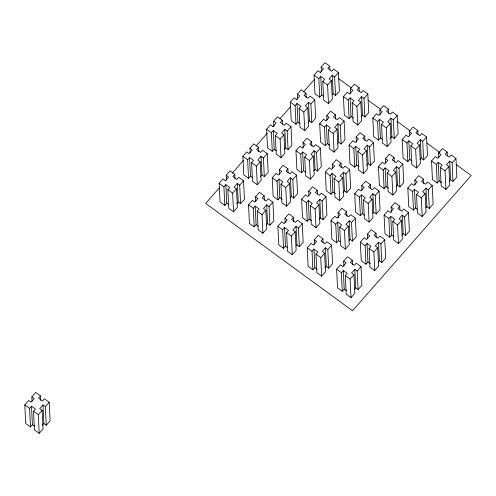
<?xml version="1.0" encoding="UTF-8"?>
<svg xmlns="http://www.w3.org/2000/svg" width="496" height="496" viewBox="0 0 496 496"><rect width="100%" height="100%" fill="white"/><g stroke="black" fill="none" stroke-linecap="round" stroke-linejoin="round"><path stroke-width="0.74" d="M42.966 404.934L43.877 423.522L46.258 425.264L45.347 406.677L42.966 404.934L39.761 408.592L42.141 410.335L43.053 428.922L39.203 433.306L34.441 429.827L33.53 411.24L35.458 409.045L31.484 406.143L32.395 424.731L30.473 426.926L25.711 423.441L24.8 404.854L28.65 400.47L31.031 402.213L34.236 398.555L31.856 396.812L35.706 392.429L40.467 395.907L40.684 400.371M237.311 183.408L238.216 201.996L240.597 203.738L239.692 185.151L237.311 183.408L234.1 187.066L236.48 188.802L237.392 207.39L233.542 211.78L228.78 208.295L227.875 189.708L229.797 187.519L225.829 184.617L226.734 203.205L224.812 205.394L220.05 201.915L219.139 183.328L222.989 178.938L225.37 180.68L228.575 177.029L226.195 175.286L230.045 170.897L234.806 174.381L235.023 178.839M261.039 156.358L261.95 174.945L264.331 176.688L263.419 158.1L261.039 156.358L257.833 160.016L260.214 161.752L261.125 180.339L257.275 184.729L252.514 181.245L251.602 162.657L253.53 160.468L249.556 157.567L250.468 176.148L248.546 178.343L243.784 174.865L242.873 156.277L246.723 151.888L249.104 153.63L252.309 149.972L249.928 148.236L253.778 143.846L258.54 147.331L258.757 151.788M284.772 129.307L285.684 147.895L288.064 149.631L287.153 131.049L284.772 129.307L281.567 132.959L283.948 134.701L284.853 153.289L281.009 157.678L276.241 154.194L275.336 135.606L277.258 133.412L273.29 130.51L274.201 149.098L272.273 151.292L267.511 147.814L266.606 129.227L270.45 124.837L272.831 126.579L276.043 122.921L273.662 121.185L277.506 116.796L282.267 120.28L282.453 123.994M308.506 102.257L309.411 120.844L311.792 122.58L310.887 103.999L308.506 102.257L305.294 105.908L307.675 107.651L308.586 126.238L304.736 130.622L299.975 127.143L299.069 108.556L300.991 106.361L297.023 103.459L297.929 122.047L296.007 124.242L291.245 120.757L290.334 102.176L294.184 97.786L296.565 99.529L299.77 95.871L297.389 94.128L301.239 89.745L306.001 93.223L306.218 97.687M332.233 75.206L333.145 93.787L335.525 95.53L334.614 76.942L332.233 75.206L329.028 78.858L331.409 80.6L332.32 99.188L328.47 103.571L323.708 100.093L322.797 81.505L324.719 79.31L320.751 76.409L321.662 94.996L319.74 97.191L314.972 93.707L314.067 75.119L317.917 70.736L320.298 72.478L323.504 68.82L321.123 67.078L324.973 62.694L329.735 66.173L329.914 69.893M219.449 187.748L205.697 203.422L352.544 310.769L471.2 175.516L456.202 164.554M225.562 180.786L226.579 179.62M232.178 173.234L243.381 160.468M256.116 145.954L267.319 133.182M272.918 126.796L273.941 125.637M280.048 118.668L290.743 106.479M296.856 99.51L297.873 98.351M303.478 91.965L314.681 79.193M320.28 72.813L321.811 71.071M30.473 426.926L29.562 408.338L31.484 406.143M40.467 395.907L38.539 398.102L42.513 401.004L44.435 398.809L49.197 402.293L50.108 420.881L46.258 425.264M224.812 205.394L223.901 186.806L225.829 184.617M234.806 174.381L232.884 176.576L236.852 179.478L238.774 177.283L243.536 180.761L244.447 199.349L240.597 203.738M248.546 178.343L247.634 159.755L249.556 157.567M258.54 147.331L256.612 149.519L260.586 152.421L262.508 150.232L267.27 153.71L268.181 172.298L264.331 176.688M272.273 151.292L271.368 132.705L273.29 130.51M282.267 120.28L280.345 122.469L284.313 125.37L286.242 123.182L291.003 126.66L291.908 145.247L288.064 149.631M296.007 124.242L295.095 105.654L297.023 103.459M306.001 93.223L304.079 95.418L308.047 98.32L309.969 96.125L314.731 99.609L315.642 118.197L311.792 122.58M319.74 97.191L318.829 78.604L320.751 76.409M329.735 66.173L327.806 68.367L331.774 71.269L333.703 69.074L338.464 72.559L339.376 91.146L335.525 95.53M39.203 433.306L38.291 414.718L42.141 410.335M45.347 406.677L49.197 402.293M233.542 211.78L232.636 193.192L236.48 188.802M239.692 185.151L243.536 180.761M257.275 184.729L256.364 166.141L260.214 161.752M263.419 158.1L267.27 153.71M281.009 157.678L280.097 139.091L283.948 134.701M287.153 131.049L291.003 126.66M304.736 130.622L303.831 112.04L307.675 107.651M310.887 103.999L314.731 99.609M328.47 103.571L327.558 84.99L331.409 80.6M334.614 76.942L338.464 72.559M42.501 425.091L43.877 423.522M236.846 203.565L238.216 201.996M260.574 176.508L261.95 174.945M284.307 149.457L285.684 147.895M308.035 122.407L309.411 120.844M332.227 94.835L333.145 93.787M266.681 204.879L267.586 223.467L269.967 225.209L269.061 206.621L266.681 204.879L263.469 208.537L265.85 210.273L266.761 228.861L262.911 233.25L258.149 229.766L257.238 211.178L259.166 208.99L255.198 206.088L256.103 224.669L254.181 226.864L249.42 223.386L248.508 204.798L252.359 200.409L254.739 202.151L257.945 198.493L255.564 196.757L259.414 192.367L264.176 195.852L264.393 200.31M290.408 177.828L291.319 196.416L293.7 198.152L292.789 179.571L290.408 177.828L287.203 181.48L289.583 183.222L290.495 201.81L286.645 206.2L281.883 202.715L280.972 184.128L282.894 181.933L278.926 179.031L279.837 197.619L277.915 199.814L273.147 196.335L272.242 177.748L276.092 173.358L278.473 175.1L281.678 171.442L279.298 169.706L283.148 165.317L287.909 168.801L288.089 172.515M314.142 150.778L315.047 169.365L317.428 171.101L316.522 152.514L314.142 150.778L310.936 154.43L313.317 156.172L314.222 174.759L310.378 179.143L305.61 175.665L304.705 157.077L306.627 154.882L302.659 151.981L303.571 170.568L301.642 172.763L296.881 169.279L295.976 150.697L299.82 146.308L302.2 148.05L305.412 144.392L303.025 142.65L306.875 138.266L311.637 141.744L311.854 146.208M337.869 123.727L338.78 142.309L341.161 144.051L340.256 125.463L337.869 123.727L334.664 127.379L337.044 129.121L337.956 147.709L334.106 152.092L329.344 148.614L328.433 130.026L330.361 127.832L326.393 124.93L327.298 143.518L325.376 145.712L320.614 142.228L319.703 123.64L323.553 119.257L325.934 120.999L329.139 117.341L326.759 115.599L330.609 111.216L335.37 114.694L335.587 119.158M361.603 96.67L362.514 115.258L364.895 117L363.983 98.413L361.603 96.67L358.397 100.328L360.778 102.071L361.689 120.658L357.839 125.042L353.078 121.563L352.166 102.976L354.088 100.781L350.12 97.879L351.032 116.467L349.11 118.662L344.342 115.177L343.437 96.59L347.281 92.206L349.668 93.949L352.873 90.291L350.492 88.548L354.336 84.165L359.104 87.643L359.284 91.363M254.181 226.864L253.27 208.277L255.198 206.088M264.176 195.852L262.254 198.04L266.222 200.942L268.144 198.753L272.905 202.232L273.817 220.819L269.967 225.209M277.915 199.814L277.004 181.226L278.926 179.031M287.909 168.801L285.981 170.99L289.949 173.891L291.877 171.703L296.639 175.181L297.55 193.769L293.7 198.152M301.642 172.763L300.737 154.175L302.659 151.981M311.637 141.744L309.715 143.939L313.683 146.841L315.605 144.646L320.373 148.13L321.278 166.718L317.428 171.101M325.376 145.712L324.465 127.125L326.393 124.93M335.37 114.694L333.448 116.889L337.416 119.79L339.338 117.595L344.1 121.08L345.011 139.667L341.161 144.051M349.11 118.662L348.198 100.074L350.12 97.879M359.104 87.643L357.176 89.838L361.144 92.74L363.072 90.545L367.834 94.029L368.739 112.617L364.895 117M262.911 233.25L262.006 214.663L265.85 210.273M269.061 206.621L272.905 202.232M286.645 206.2L285.733 187.612L289.583 183.222M292.789 179.571L296.639 175.181M310.378 179.143L309.467 160.561L313.317 156.172M316.522 152.514L320.373 148.13M334.106 152.092L333.2 133.511L337.044 129.121M340.256 125.463L344.1 121.08M357.839 125.042L356.928 106.454L360.778 102.071M363.983 98.413L367.834 94.029M266.209 225.029L267.586 223.467M289.943 197.978L291.319 196.416M313.677 170.928L315.047 169.365M337.404 143.877L338.78 142.309M361.138 116.827L362.514 115.258M296.044 226.35L296.955 244.937L299.336 246.673L298.431 228.092L296.044 226.35L292.838 230.001L295.219 231.744L296.131 250.331L292.28 254.721L287.519 251.236L286.607 232.649L288.536 230.454L284.568 227.552L285.473 246.14L283.551 248.335L278.789 244.85L277.878 226.269L281.728 221.879L284.109 223.622L287.314 219.964L284.933 218.228L288.784 213.838L293.545 217.322L293.762 221.78M319.777 199.299L320.689 217.887L323.07 219.623L322.158 201.035L319.777 199.299L316.572 202.951L318.953 204.693L319.864 223.281L316.014 227.664L311.252 224.186L310.341 205.598L312.263 203.403L308.295 200.502L309.206 219.089L307.284 221.284L302.517 217.8L301.611 199.218L305.455 194.829L307.842 196.571L311.048 192.913L308.667 191.171L312.511 186.787L317.279 190.266L317.459 193.986M343.511 172.248L344.416 190.83L346.797 192.572L345.892 173.984L343.511 172.248L340.299 175.9L342.686 177.642L343.592 196.23L339.741 200.613L334.98 197.135L334.075 178.548L335.997 176.353L332.029 173.451L332.94 192.039L331.012 194.234L326.25 190.749L325.339 172.162L329.189 167.778L331.57 169.52L334.775 165.862L332.394 164.12L336.245 159.737L341.006 163.215L341.223 167.679M367.238 145.192L368.15 163.779L370.531 165.521L369.619 146.934L367.238 145.192L364.033 148.85L366.414 150.592L367.325 169.179L363.475 173.563L358.713 170.085L357.802 151.497L359.73 149.302L355.762 146.401L356.667 164.988L354.745 167.183L349.984 163.699L349.072 145.111L352.923 140.728L355.303 142.47L358.509 138.812L356.128 137.07L359.978 132.686L364.74 136.164L364.957 140.628M390.972 118.141L391.883 136.729L394.264 138.471L393.353 119.883L390.972 118.141L387.767 121.799L390.147 123.541L391.053 142.129L387.209 146.512L382.447 143.034L381.536 124.446L383.458 122.252L379.49 119.35L380.401 137.938L378.473 140.132L373.711 136.648L372.806 118.06L376.65 113.677L379.031 115.413L382.242 111.761L379.862 110.019L383.706 105.636L388.473 109.114L388.69 113.578M283.551 248.335L282.639 229.747L284.568 227.552M293.545 217.322L291.623 219.511L295.591 222.413L297.513 220.218L302.275 223.702L303.186 242.29L299.336 246.673M307.284 221.284L306.373 202.697L308.295 200.502M317.279 190.266L315.351 192.46L319.319 195.362L321.247 193.167L326.008 196.652L326.914 215.239L323.07 219.623M331.012 194.234L330.107 175.646L332.029 173.451M341.006 163.215L339.084 165.41L343.052 168.311L344.974 166.117L349.742 169.601L350.647 188.189L346.797 192.572M354.745 167.183L353.834 148.595L355.762 146.401M364.74 136.164L362.818 138.359L366.786 141.261L368.708 139.066L373.469 142.55L374.381 161.138L370.531 165.521M378.473 140.132L377.568 121.545L379.49 119.35M388.473 109.114L386.545 111.309L390.513 114.21L392.441 112.015L397.203 115.5L398.108 134.081L394.264 138.471M292.28 254.721L291.375 236.133L295.219 231.744M298.431 228.092L302.275 223.702M316.014 227.664L315.103 209.083L318.953 204.693M322.158 201.035L326.008 196.652M339.741 200.613L338.836 182.026L342.686 177.642M345.892 173.984L349.742 169.601M363.475 173.563L362.564 154.975L366.414 150.592M369.619 146.934L373.469 142.55M387.209 146.512L386.297 127.925L390.147 123.541M393.353 119.883L397.203 115.5M296.038 245.979L296.955 244.937M319.312 219.449L320.689 217.887M343.046 192.398L344.416 190.83M366.773 165.348L368.15 163.779M390.507 138.297L391.883 136.729M325.413 247.82L326.325 266.402L328.705 268.144L327.794 249.556L325.413 247.82L322.208 251.472L324.589 253.214L325.5 271.802L321.65 276.185L316.888 272.707L315.977 254.119L317.905 251.925L313.937 249.023L314.842 267.611L312.92 269.805L308.159 266.321L307.247 247.74L311.097 243.35L313.478 245.092L316.684 241.434L314.303 239.692L318.153 235.309L322.915 238.787L323.094 242.507M349.147 220.77L350.058 239.351L352.439 241.093L351.528 222.506L349.147 220.77L345.941 224.421L348.322 226.164L349.227 244.751L345.383 249.135L340.622 245.656L339.71 227.069L341.632 224.874L337.664 221.972L338.576 240.56L336.648 242.755L331.886 239.27L330.981 220.683L334.825 216.299L337.206 218.042L340.417 214.384L338.036 212.641L341.88 208.258L346.648 211.736L346.865 216.2M372.88 193.713L373.786 212.3L376.166 214.043L375.261 195.455L372.88 193.713L369.669 197.371L372.05 199.113L372.961 217.701L369.111 222.084L364.349 218.606L363.444 200.018L365.366 197.823L361.398 194.922L362.303 213.509L360.381 215.704L355.62 212.22L354.708 193.632L358.558 189.249L360.939 190.991L364.145 187.333L361.764 185.591L365.614 181.207L370.376 184.686L370.555 188.406M396.608 166.662L397.519 185.25L399.9 186.992L398.989 168.404L396.608 166.662L393.402 170.32L395.783 172.062L396.695 190.65L392.844 195.033L388.083 191.555L387.171 172.968L389.1 170.773L385.125 167.871L386.037 186.459L384.115 188.654L379.353 185.169L378.442 166.582L382.292 162.198L384.673 163.934L387.878 160.282L385.497 158.54L389.348 154.157L394.109 157.635L394.326 162.099M420.341 139.612L421.253 158.199L423.634 159.941L422.722 141.354L420.341 139.612L417.136 143.27L419.517 145.012L420.422 163.593L416.578 167.983L411.816 164.498L410.905 145.917L412.827 143.722L408.859 140.821L409.77 159.408L407.842 161.597L403.081 158.119L402.175 139.531L406.019 135.148L408.4 136.884L411.612 133.232L409.231 131.49L413.075 127.1L417.837 130.584L418.023 134.304M312.92 269.805L312.009 251.218L313.937 249.023M322.915 238.787L320.993 240.982L324.961 243.883L326.883 241.688L331.644 245.173L332.556 263.76L328.705 268.144M336.648 242.755L335.742 224.167L337.664 221.972M346.648 211.736L344.72 213.931L348.688 216.833L350.616 214.638L355.378 218.122L356.283 236.71L352.439 241.093M360.381 215.704L359.476 197.117L361.398 194.922M370.376 184.686L368.454 186.88L372.422 189.782L374.344 187.587L379.105 191.072L380.017 209.659L376.166 214.043M384.115 188.654L383.203 170.066L385.125 167.871M394.109 157.635L392.181 159.83L396.155 162.731L398.077 160.537L402.839 164.021L403.75 182.602L399.9 186.992M407.842 161.597L406.937 143.015L408.859 140.821M417.837 130.584L415.915 132.779L419.883 135.681L421.811 133.486L426.572 136.964L427.478 155.552L423.634 159.941M321.65 276.185L320.738 257.604L324.589 253.214M327.794 249.556L331.644 245.173M345.383 249.135L344.472 230.547L348.322 226.164M351.528 222.506L355.378 218.122M369.111 222.084L368.206 203.496L372.05 199.113M375.261 195.455L379.105 191.072M392.844 195.033L391.933 176.446L395.783 172.062M398.989 168.404L402.839 164.021M416.578 167.983L415.667 149.395L419.517 145.012M422.722 141.354L426.572 136.964M324.948 267.97L326.325 266.402M349.141 240.399L350.058 239.351M372.868 213.348L373.786 212.3M396.143 186.818L397.519 185.25M419.876 159.768L421.253 158.199M354.783 269.291L355.694 287.872L358.075 289.614L357.163 271.027L354.783 269.291L351.577 272.943L353.958 274.685L354.869 293.272L351.019 297.656L346.258 294.178L345.346 275.59L347.274 273.395L343.3 270.494L344.212 289.081L342.29 291.276L337.528 287.792L336.617 269.204L340.467 264.821L342.848 266.563L346.053 262.905L343.672 261.163L347.522 256.779L352.284 260.257L352.501 264.721M378.516 242.234L379.428 260.822L381.808 262.564L380.897 243.976L378.516 242.234L375.311 245.892L377.692 247.634L378.597 266.222L374.753 270.605L369.991 267.127L369.08 248.539L371.002 246.345L367.034 243.443L367.945 262.031L366.017 264.225L361.255 260.741L360.35 242.153L364.194 237.77L366.575 239.512L369.787 235.854L367.406 234.112L371.25 229.729L376.011 233.207L376.235 237.671M402.25 215.183L403.155 233.771L405.536 235.513L404.631 216.926L402.25 215.183L399.038 218.841L401.419 220.584L402.33 239.171L398.48 243.555L393.719 240.07L392.813 221.489L394.735 219.294L390.767 216.392L391.673 234.98L389.751 237.175L384.989 233.69L384.078 215.103L387.928 210.719L390.309 212.455L393.514 208.804L391.133 207.061L394.983 202.672L399.745 206.156L399.925 209.876M425.977 188.133L426.889 206.72L429.269 208.463L428.358 189.875L425.977 188.133L422.772 191.791L425.153 193.533L426.064 212.114L422.214 216.504L417.452 213.02L416.541 194.438L418.469 192.243L414.495 189.342L415.406 207.929L413.484 210.118L408.723 206.64L407.811 188.052L411.661 183.669L414.042 185.405L417.248 181.753L414.867 180.011L418.717 175.621L423.479 179.106L423.696 183.563M449.711 161.082L450.616 179.67L453.003 181.412L452.092 162.824L449.711 161.082L446.505 164.74L448.886 166.476L449.791 185.064L445.947 189.453L441.18 185.969L440.274 167.381L442.196 165.193L438.228 162.291L439.14 180.879L437.212 183.067L432.45 179.589L431.545 161.002L435.389 156.612L437.77 158.354L440.981 154.702L438.6 152.96L442.444 148.571L447.206 152.055L447.392 155.769M342.29 291.276L341.378 272.688L343.3 270.494M352.284 260.257L350.356 262.452L354.33 265.354L356.252 263.159L361.014 266.643L361.925 285.231L358.075 289.614M366.017 264.225L365.112 245.638L367.034 243.443M376.011 233.207L374.089 235.402L378.057 238.303L379.986 236.108L384.747 239.593L385.652 258.174L381.808 262.564M389.751 237.175L388.839 218.587L390.767 216.392M399.745 206.156L397.823 208.351L401.791 211.253L403.713 209.058L408.475 212.542L409.386 231.124L405.536 235.513M413.484 210.118L412.573 191.537L414.495 189.342M423.479 179.106L421.55 181.3L425.518 184.202L427.447 182.007L432.208 185.485L433.12 204.073L429.269 208.463M437.212 183.067L436.306 164.48L438.228 162.291M447.206 152.055L445.284 154.25L449.252 157.151L451.174 154.957L455.942 158.435L456.847 177.022L453.003 181.412M351.019 297.656L350.108 279.068L353.958 274.685M357.163 271.027L361.014 266.643M374.753 270.605L373.841 252.018L377.692 247.634M380.897 243.976L384.747 239.593M398.48 243.555L397.575 224.967L401.419 220.584M404.631 216.926L408.475 212.542M422.214 216.504L421.302 197.916L425.153 193.533M428.358 189.875L432.208 185.485M445.947 189.453L445.036 170.866L448.886 166.476M452.092 162.824L455.942 158.435M354.318 289.441L355.694 287.872M378.051 262.39L379.428 260.822M401.785 235.34L403.155 233.771M425.971 207.762L426.889 206.72M449.246 181.238L450.616 179.67M338.725 78.672L351.224 87.811M368.094 100.142L380.593 109.281M396.843 121.154L409.963 130.746M426.833 143.084L439.958 152.675M314.067 75.119L318.829 78.604M322.797 81.505L327.558 84.99M343.437 96.59L348.198 100.074M352.166 102.976L356.928 106.454M372.806 118.06L377.568 121.545M381.536 124.446L386.297 127.925M402.175 139.531L406.937 143.015M410.905 145.917L415.667 149.395M431.545 161.002L436.306 164.48M440.274 167.381L445.036 170.866M321.662 94.996L323.361 96.243M351.032 116.467L353.301 118.122M380.401 137.938L382.67 139.593M409.77 159.408L412.04 161.064M439.14 180.879L441.403 182.534M290.334 102.176L295.095 105.654M299.069 108.556L303.831 112.04M319.703 123.64L324.465 127.125M328.433 130.026L333.2 133.511M349.072 145.111L353.834 148.595M357.802 151.497L362.564 154.975M378.442 166.582L383.203 170.066M387.171 172.968L391.933 176.446M407.811 188.052L412.573 191.537M416.541 194.438L421.302 197.916M297.929 122.047L299.634 123.293M327.298 143.518L329.567 145.173M356.667 164.988L358.937 166.644M386.037 186.459L388.306 188.114M415.406 207.929L417.105 209.169M266.606 129.227L271.368 132.705M275.336 135.606L280.097 139.091M295.976 150.697L300.737 154.175M304.705 157.077L309.467 160.561M325.339 172.162L330.107 175.646M334.075 178.548L338.836 182.026M354.708 193.632L359.476 197.117M363.444 200.018L368.206 203.496M384.078 215.103L388.839 218.587M392.813 221.489L397.575 224.967M274.201 149.098L276.464 150.759M303.571 170.568L305.834 172.23M332.94 192.039L335.203 193.694M362.303 213.509L364.572 215.165M391.673 234.98L393.378 236.22M242.873 156.277L247.634 159.755M251.602 162.657L256.364 166.141M272.242 177.748L277.004 181.226M280.972 184.128L285.733 187.612M301.611 199.218L306.373 202.697M310.341 205.598L315.103 209.083M330.981 220.683L335.742 224.167M339.71 227.069L344.472 230.547M360.35 242.153L365.112 245.638M369.08 248.539L373.841 252.018M250.468 176.148L252.737 177.81M279.837 197.619L282.106 199.28M309.206 219.089L311.476 220.751M338.576 240.56L340.275 241.806M367.945 262.031L370.214 263.686M219.139 183.328L223.901 186.806M227.875 189.708L232.636 193.192M248.508 204.798L253.27 208.277M257.238 211.178L262.006 214.663M277.878 226.269L282.639 229.747M286.607 232.649L291.375 236.133M307.247 247.74L312.009 251.218M315.977 254.119L320.738 257.604M336.617 269.204L341.378 272.688M345.346 275.59L350.108 279.068M226.734 203.205L229.003 204.86M256.103 224.669L258.373 226.331M285.473 246.14L287.178 247.386M314.842 267.611L317.111 269.272M344.212 289.081L346.481 290.737M24.8 404.854L29.562 408.338M33.53 411.24L38.291 414.718M32.395 424.731L34.664 426.386M438.6 152.96L438.817 157.418M414.867 180.011L415.084 184.469M409.231 131.49L409.448 135.947M391.133 207.061L391.387 212.263M385.497 158.54L385.714 163.004M379.862 110.019L380.079 114.483M367.406 234.112L367.623 238.576M361.764 185.591L361.981 190.055M356.128 137.07L356.382 142.278M350.492 88.548L350.746 93.756M343.672 261.163L343.926 266.371M338.036 212.641L338.291 217.849M332.394 164.12L332.618 168.584M326.759 115.599L326.976 120.063M321.123 67.078L321.34 71.542M314.303 239.692L314.52 244.156M308.667 191.171L308.884 195.635M303.025 142.65L303.285 147.858M297.389 94.128L297.606 98.592M284.933 218.228L285.15 222.685M279.298 169.706L279.515 174.164M273.662 121.185L273.916 126.387M255.564 196.757L255.781 201.215M249.928 148.236L250.145 152.694M226.195 175.286L226.412 179.744M31.856 396.812L32.073 401.276"/></g></svg>
